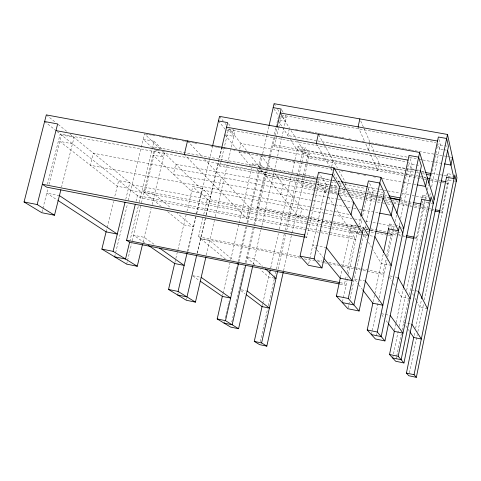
<?xml version="1.0" encoding="UTF-8"?>
<svg xmlns="http://www.w3.org/2000/svg" width="481" height="481" viewBox="0 0 481 481"><rect width="100%" height="100%" fill="white"/><g stroke="black" fill="none" stroke-linecap="round" stroke-linejoin="round"><path stroke-width="0.36" stroke-dasharray="2.4 1.8" d="M414.117 335.546L414.905 331.71M415.626 328.18L421.506 299.471M446.693 176.533L447.294 173.587L452.062 174.459M440.776 212.157L442.249 212.434L441.829 210.991L447.745 182.065M409.457 372.811L417.28 334.554M417.881 331.613L423.749 302.922M424.35 299.976L448.869 180.05L448.172 177.176M394.552 330.273L395.995 323.298M396.146 322.565L403.228 288.42M421.837 198.653L422.558 195.166L427.543 196.086M414.303 238.546L417.243 239.105L416.624 237.608L423.478 204.485L422.005 204.209M392.658 357.954L398.593 329.275M399.188 326.389L405.892 293.975M406.625 290.422L425.457 199.405M425.607 198.671L426.821 192.803M427.429 189.863L428.493 184.728M431.355 175.3L433.02 167.238M433.177 166.504L433.628 164.31M433.778 163.576L434.235 161.375M434.385 160.642L434.842 158.441M434.992 157.708L436.658 149.645M436.814 148.912L437.265 146.711M437.415 145.977L437.872 143.783M396.11 359.036L396.566 356.83M396.717 356.096L401.274 334.024M402.032 330.345L408.766 297.739M409.367 294.817L428.607 201.605M429.822 195.719L430.579 192.039M431.643 186.893L440.301 144.955L438.888 139.183M373.154 301.767L383.225 253.944M388.648 228.18L389.538 223.972L394.504 224.916M342.773 266.432L384.024 274.537L383.086 273.022L386.159 258.405M386.772 255.483L391.227 234.283L389.015 233.862M371.416 334.596L378.493 300.884M379.106 297.949L387.073 260.011M387.728 256.908L393.464 229.587M393.62 228.854L394.39 225.18M395.16 221.507L396.548 214.899M400.938 199.874L408.664 163.035M376.022 336.045L376.635 333.105M399.242 225.126L399.861 222.186M400.631 218.512L412.013 164.153L409.493 156.764M340.145 284.103L346.031 285.275L344.618 283.556L346.35 275.487M346.975 272.553L354.527 237.349L329.503 232.533M342.478 301.876L347.817 276.948M348.37 274.356L358.273 228.168M358.898 225.246L360.774 216.486M331.505 228.673L358.784 233.91L359.409 231.012M360.185 227.387L362.043 218.687M362.668 215.789L368.41 188.967L366.197 188.558M348.052 308.002L348.677 305.062M348.833 304.329L349.302 302.128M350.084 298.454L364.345 231.656M365.127 227.988L365.602 225.781M366.384 222.114L373.124 190.548L369.023 182.209M340.392 277.495L342.111 269.498M342.688 266.811L351.671 225.09L357.233 226.148M368.536 150.138L370.154 142.629L363.672 127.718M344.733 188.522L344.143 191.222L333.772 173.455M345.46 185.149L345.899 183.123M308.688 263.816L309.644 259.445M309.806 258.718L326.124 184.343L319.336 173.527M333.074 160.371L331.181 169.011L333.405 172.817M305.315 237.253L306.788 237.536L318.975 182.221L316.029 181.674M260.263 341.702L267.628 308.7M268.284 305.766L274.338 278.631M274.501 277.898L275.811 272.03M276.461 269.095L284.319 233.892M285.137 230.225L297.084 176.689M297.246 175.956L300.192 162.752M300.354 162.019L303.102 149.711L297.649 141.065M278.084 269.071L285.744 234.698M286.724 230.309L298.629 176.924M298.791 176.19L301.725 163.029M301.888 162.295L305.146 147.667L297.931 146.35L291.534 174.952M315.608 188.714L302.357 186.231L301.268 184.692L303.204 175.974M303.367 175.246L306.277 162.169M306.439 161.442L307.569 156.355L418.236 176.647M283.562 270.809L291.847 233.507M292.009 232.774L309.403 154.515L305.146 147.667M280.76 194.486L283.05 184.307M262.313 305.471L262.638 304.004M262.806 303.27L269.372 273.942M270.683 268.073L278.397 233.61M279.383 229.215L291.366 175.685M406.307 170.719L274.429 146.597L278.583 128.277M278.746 127.543L281.571 115.085L435.81 142.653M253.048 264.688L260.888 230.014M261.051 229.281L273.948 172.246M274.11 171.519L276.924 159.085M277.585 156.163L281.553 138.612M281.716 137.885L286.345 117.412L284.86 115.019M289.309 128.764L287.794 135.504L317.153 140.825M224.05 323.1L224.38 321.639M225.21 317.989L229.046 301.172M230.706 293.879L232.714 285.095M233.706 280.736L236.039 270.508M236.207 269.775L236.868 266.853M238.035 261.742L246.044 226.623M247.03 222.294L262.518 154.365M262.686 153.631L267.177 133.91M267.346 133.183L268.843 126.605M238.961 261.526L246.951 226.485M247.781 222.835L260.924 165.163L252.741 163.642L251.9 167.31M307.01 218.025L258.507 208.754L257.028 207.119L264.382 174.777L338.035 188.528M231.776 321.945L244.144 267.49M245.256 262.584L253.078 228.138M253.914 224.477L266.059 170.977M266.227 170.244L269.222 157.053M269.39 156.319L273.719 137.265M274.38 134.337L275.878 127.742M276.046 127.008L278.397 116.655M246.284 262.614L276.828 128.048M222.553 295.502L222.889 294.035M223.058 293.308L229.93 263.269M230.772 259.608L251.731 168.037M206.379 254.984L214.424 220.316M215.272 216.666L234.926 131.932L232.648 129.016M250.379 165.981L238.997 152.008L240.963 143.482L403.806 173.334M300.781 258.183L200.595 238.498L198.515 236.79L202.91 217.953M203.758 214.334L207.311 199.116M197.162 253.204L206.024 215.223M206.139 214.736L221.681 148.076M186.52 299.537L186.862 298.082M197.33 253.186L205.399 218.566M206.253 214.923L221.897 147.811M316.312 184.073L219.907 166.077L220.761 162.422M220.929 161.688L228.421 129.515L406.595 161.911M218.542 189.592L221.398 177.327M174.892 262.476L177.297 252.26M177.91 249.657L186.063 215.049M186.923 211.399L192.773 186.592L202.218 188.384L210.413 196.392L201.19 194.637L192.773 186.592M187.416 251.545L196.056 214.688M196.224 213.961L202.218 188.384M177.663 295.009L178.18 292.815M187.897 251.365L196.007 216.751M196.759 213.546L212.464 146.537M143.037 242.19L151.094 208.64M152.08 204.527L164.749 151.755L160.558 150.974M136.009 201.323L137.404 195.551L305.213 227.856M129.762 241.528L138.378 205.874M139.237 202.315L153.998 141.246L143.224 139.249L151.635 147.288M126.671 264.123L127.375 261.207M127.549 260.48L131.59 243.735M132.293 240.819L140.735 205.868M141.438 202.958L154.269 149.801L156.361 150.192M307.167 224.002L144.937 192.857L155.267 150.066M125.745 199.32L129.786 182.702L118.651 180.573L114.544 197.342M114.64 256.836L127.519 203.848M128.355 200.409L144.54 133.82L160.149 149.002M106.091 231.86L107.047 227.958M107.155 227.519L113.54 201.449M41.985 211.995L42.725 209.085M42.905 208.363L48.058 188.023M48.942 184.524L61.49 134.993L74.092 137.338L61.598 186.971M47.457 184.247L60.197 133.989L315.289 181.535M280.67 116.396L286.345 117.412M440.301 144.955L443.993 145.617M444.733 145.749L447.691 146.278M279.798 120.256L285.474 121.272L280.91 114.027M443.181 149.573L439.484 148.912L438.239 143.909M443.921 149.705L446.873 150.234M295.334 129.142L297.535 129.539M301.936 130.333L304.136 130.73M304.87 130.862L307.804 131.391M308.537 131.523L310.738 131.92M311.472 132.053L314.406 132.582M315.139 132.714L317.34 133.111M318.073 133.243L321.007 133.772M321.741 133.904L323.941 134.301M324.675 134.433L327.609 134.963M328.343 135.095L330.543 135.492M331.277 135.624L334.211 136.153M334.944 136.285L340.813 137.344M341.546 137.476L345.947 138.263M348.881 138.793L352.549 139.454M355.483 139.983L359.151 140.644M362.085 141.173L364.285 141.57M368.687 142.364L370.154 142.629M371.627 142.893L374.567 143.422M375.3 143.554L377.507 143.951M378.24 144.084L381.186 144.619M381.92 144.751L384.127 145.148M384.86 145.28L387.8 145.809M388.54 145.941L390.746 146.338M391.48 146.471L394.42 147M395.154 147.132L397.36 147.535M398.1 147.667L401.04 148.196M401.773 148.328L403.98 148.725M404.713 148.857L407.66 149.387M408.393 149.519L410.6 149.916M411.333 150.048L414.273 150.583M415.013 150.715L434.866 154.293M435.6 154.425L446.633 156.409M447.366 156.541L449.573 156.938M450.306 157.077L452.513 157.473M317.887 140.957L409.012 157.467M409.752 157.606L417.105 158.934M420.051 159.47L422.258 159.872M422.997 160.005L442.129 163.468M226.671 130.429L234.926 131.932M412.013 164.153L419.949 165.602M225.631 134.89L233.892 136.4L227.934 128.896M414.658 169.402L411.051 168.741L408.742 162.109M417.544 169.931L419.709 170.322M303.102 149.711L406.391 168.578M407.124 168.711L418.849 170.851M421.783 171.386L424.711 171.921M432.04 173.262L443.031 175.27M443.759 175.403L452.555 177.008M405.014 168.759L273.058 144.655L274.429 146.597M405.754 168.897L414.598 170.514M415.337 170.647L419.023 171.32M421.975 171.861L424.182 172.264M407.04 170.857L415.885 172.475M416.618 172.607L418.831 173.01M422.516 173.683L424.723 174.092M309.403 154.515L302.321 153.217L297.931 146.35M448.869 180.05L452.549 180.724M453.282 180.862L455.483 181.265M406.752 173.875L413.383 175.09M416.33 175.631L422.961 176.846M423.701 176.978L427.381 177.657M418.975 176.786L421.188 177.188M424.14 177.73L426.352 178.138M430.778 178.95L440.368 180.706M423.779 179.166L308.622 158.027L304.353 151.244L297.132 149.928L289.418 138.011M424.519 179.299L425.992 179.569M430.423 180.387L441.54 182.425M442.231 182.552L448.142 183.64L447.252 180.086M146.02 134.091L148.226 134.5M148.966 134.638L151.912 135.179M152.651 135.317L154.864 135.726M159.283 136.538L161.496 136.947M162.229 137.085L164.442 137.488M165.181 137.626L168.128 138.167M168.867 138.306L171.074 138.714M171.813 138.847L174.759 139.394M175.499 139.526L177.711 139.935M182.131 140.753L184.343 141.155M185.077 141.294L187.289 141.703M188.029 141.835L190.975 142.382M191.715 142.514L193.921 142.923M194.661 143.061L197.607 143.603M210.876 146.05L213.823 146.591M214.562 146.729L216.769 147.138M217.508 147.27L220.454 147.817M221.194 147.95L223.406 148.358M224.14 148.497L227.092 149.038M233.724 150.258L235.197 150.535M240.356 151.485L243.302 152.026M244.041 152.164L246.254 152.573M246.987 152.705L249.94 153.253M256.571 154.473L258.044 154.744M263.203 155.694L264.676 155.964M269.829 156.914L271.302 157.191M279.401 158.682L280.874 158.952M286.027 159.902L287.5 160.173M292.652 161.123L294.125 161.394M315.476 165.332L316.949 165.602M238.997 152.008L332.654 169.282M340.764 170.779L342.977 171.188M350.354 172.547L352.567 172.956M356.992 173.773L359.205 174.182M363.624 174.994L365.837 175.403M373.214 176.761L375.427 177.17M382.058 178.397L403.445 182.341M404.184 182.479L413.029 184.109M413.768 184.247L416.72 184.788M317.971 177.405L152.681 146.693L154.978 148.9M318.536 177.507L331.932 179.996M332.545 180.11L334.866 180.543M337.704 181.072L340.65 181.62M331.89 180.519L259.62 167.081L248.695 153.271M332.63 180.652L334.842 181.066M337.788 181.614L340.74 182.161M367.953 187.223L378.98 189.267M379.713 189.406L383.387 190.091M384.127 190.223L387.067 190.771M387.8 190.909L399.561 193.097M402.501 193.645L409.115 194.871M412.055 195.418L428.228 198.425M318.296 179.641L335.985 182.936M338.931 183.483L341.877 184.031M344.829 184.578L365.458 188.42M157.065 150.325L159.86 150.842M373.124 190.548L382.822 192.352M428.391 202.711L424.909 202.062L423.965 199.302M431.174 203.229L432.563 203.487M315.314 182.089L217.977 163.943L219.907 166.077M316.053 182.227L329.329 184.704M330.062 184.842L338.173 186.351M338.913 186.49L344.077 187.452M347.023 188.005L364.724 191.306M367.67 191.853L387.584 195.569M326.124 184.343L338.191 186.592M317.045 184.211L330.291 186.682M331.024 186.82L339.857 188.468M340.596 188.606L346.482 189.706M347.216 189.845L366.348 193.416M367.087 193.548L389.159 197.673M338.774 188.666L345.4 189.905M348.346 190.458L376.334 195.683M377.074 195.821L382.227 196.783M382.966 196.921L388.858 198.022M400.643 200.222L408.008 201.599M408.748 201.737L412.427 202.423M381.655 197.823L371.957 196.014L367.827 187.812M329.846 188.546L265.813 176.575L259.993 169.252M330.579 188.684L346.344 191.63M348.984 192.123L377.134 197.39M377.687 197.493L383.573 198.593M384.313 198.731L391.065 199.994M391.672 200.108L399.867 201.635M400.505 201.755L413.792 204.239M414.49 204.371L424.056 206.157L421.693 199.35M301.268 184.692L337.325 191.438M338.065 191.576L347.631 193.368M350.577 193.915L363.822 196.392M364.556 196.531L374.861 198.461M377.801 199.014L381.481 199.699M385.161 200.391L397.673 202.729M400.619 203.283L407.978 204.659M408.712 204.798L411.658 205.345M414.598 205.898L419.017 206.722M419.751 206.86L427.843 208.375M428.583 208.513L430.79 208.928M431.523 209.067L434.469 209.614M440.355 210.714L441.829 210.991M316.342 188.853L329.599 191.336M330.333 191.474L338.432 192.989M339.171 193.128L364.941 197.956M365.674 198.094L381.138 200.986M386.291 201.954L392.917 203.192M393.656 203.331L434.151 210.918M72.469 143.777L59.86 141.414L117.262 186.243L128.409 188.378M324.657 191.029L327.495 191.558M330.339 192.093L337.44 193.422M314.67 190.235L175.757 164.183L173.364 174.206L326.401 203.108M315.404 190.374L336.73 194.372M340.41 195.058L350.703 196.988M351.437 197.126L364.676 199.609M365.41 199.747L374.236 201.401M377.176 201.954L382.323 202.922M383.056 203.054L384.529 203.331M387.47 203.884L393.35 204.99M314.009 194.745L93.428 153.253L90.434 165.29L311.267 207.185M314.748 194.883L337.53 199.17M338.269 199.308L342.676 200.138M343.41 200.276L353.703 202.212M327.134 203.247L344.799 206.583M347.745 207.137L352.898 208.111M353.631 208.249L356.577 208.808M359.523 209.361L362.464 209.92M363.203 210.059L378.661 212.975M312.001 207.329L325.252 209.842M325.986 209.981L351.004 214.73M395.214 225.048L398.761 225.721M324.507 213.233L202.279 189.989L162.843 151.623M325.24 213.378L353.878 218.819M354.611 218.957L362.686 220.496M365.62 221.056L370.027 221.891M372.961 222.45L378.102 223.431M378.836 223.569L395.719 226.779M401.593 227.898L403.799 228.313M397.264 232.046L393.115 231.253L392.135 229.269M397.955 232.179L401.413 232.84M357.93 226.28L362.8 227.212M257.028 207.119L307.774 216.817M308.513 216.955L357.052 226.226M357.786 226.371L362.199 227.212M365.139 227.772L367.346 228.198M371.025 228.896L386.465 231.848M387.205 231.992L396.765 233.814M397.498 233.958L405.591 235.504M415.151 237.325L416.624 237.608M309.95 218.59L331.998 222.805M332.732 222.944L357.72 227.723M360.654 228.289L362.127 228.565M365.8 229.269L370.208 230.11M370.947 230.255L375.354 231.096M389.315 233.766L395.929 235.029M398.869 235.594L405.483 236.856M132.155 184.782L357.996 227.97M366.089 229.515L375.042 231.193M360.558 230.002L209.325 201.052L201.1 193.158L191.648 191.354L152.988 155.092L163.48 157.053L156.463 150.319M361.291 230.14L364.225 230.706M367.051 231.247L375.968 232.954M376.629 233.081L387.704 235.197M388.426 235.335L392.111 236.039L388.504 228.878M306.589 222.06L142.087 190.524L144.937 192.857M307.329 222.204L357.485 231.818L358.784 233.91M350.408 230.958L360.846 232.96M366.528 235.005L363.744 234.469L366.853 239.616M370.003 235.672L374.182 236.472M307.906 224.146L330.766 228.529M130.82 190.278L141.642 192.358L69.583 133.844M360.666 234.403L357.082 233.718L351.671 225.09M361.381 234.542L367.117 235.642M305.952 228L319.198 230.549M319.937 230.688L328.77 232.389M318.464 232.209L140.314 197.871L57.095 131.511M321.284 232.75L355.862 239.418L335.918 208.495M59.428 195.611L46.759 193.146L57.377 200.078M326.401 247.535L312.836 244.895L316.618 249.489M391.203 265.35L381.235 263.402L373.07 249.904M198.515 236.79L299.254 256.565M316.901 260.035L322.054 261.045M322.787 261.189L324.994 261.622M328.667 262.343L338.227 264.219M341.167 264.797L383.086 273.022M304.467 258.904L314.778 260.93M317.725 261.514L323.617 262.668M324.356 262.812L326.563 263.251M329.509 263.828L339.827 265.855M390.115 275.974L392.304 276.407M395.22 276.978L397.408 277.411M411.796 289.971L417.977 291.197M365.446 281.078L354.269 278.866L358.345 284.211M340.199 282.678L344.618 283.556M410.095 298.605L401.473 296.891L396.813 289.183M274.531 278.162L268.687 276.996L260.353 269.607M427.513 308.706L419.925 307.191L416.408 300.715M192.815 275.697L201.184 277.381M381.463 313.696L390.241 315.464M241.342 289.784L245.665 290.662M403.637 322.571L411.904 324.236M144.655 242.839L133.64 235.239L144.204 237.331L154.654 244.679M192.731 275.98L199.519 280.657M240.939 290.674L245.045 293.771M44.619 121.537L55.093 129.888M46.314 114.905L55.622 122.481M58.213 124.411L67.286 131.8M161.285 206.463L144.011 192.298L154.533 194.318L171.038 208.135M167.622 211.652L183.748 224.867L193.236 226.719L177.297 213.378M225.433 259.031L200.697 238.756L209.734 240.53L233.153 260.143M254.798 264.676L246.458 257.287L254.365 258.85L262.686 266.39M153.998 141.246L162.187 149.254M184.289 154.485L246.603 218.356L249.158 207.155L204.708 159.397M187.512 140.921L202.176 156.68M305.537 236.009L306.788 237.536M317.087 250.066L323.701 258.111M224.94 134.764L236.652 149.134M218.464 120.935L225.042 129.136M252.741 163.642L255.032 166.504M256.872 168.789L258.706 171.08L266.721 172.571L265.38 170.863M219.528 116.372L223.256 121.086M225.12 123.449L226.052 124.627M229.317 128.752L246.879 150.968M259.397 167.52L258.471 166.348L260.991 155.291L271.795 169.498M261.255 169.865L299.657 218.344L301.749 208.904L273.599 171.867M228.535 123.761L230.82 126.677M260.924 165.163L263.6 168.584M358.802 284.806L362.421 289.556M381.637 314.736L384.355 318.302M386.165 320.677L387.981 323.052M405.742 325.673L407.84 328.782M408.261 329.401L409.523 331.265M278.072 120.497L282.125 126.75M282.527 127.375L289.009 137.386M317.797 180.393L327.068 194.769M328.679 197.264L334.313 206M273.942 108.814L278.541 116.011M274.074 103.68L276.046 106.812M277.627 109.313L279.599 112.446M279.99 113.071L289.466 128.084M291.023 130.561L296.092 138.588M281.884 110.227L283.369 112.626M368.41 242.19L371.518 247.33M389.436 276.972L391.762 280.832M393.314 283.399L394.871 285.967M316.264 143.452L329.317 165.819M318.687 134.842L323.851 144.005M324.218 144.661L337.476 168.17M338.937 170.773L345.172 181.824M412.536 293.59L413.594 295.532M415.001 298.124L416.053 300.066M389.538 223.972L391.811 228.607M358.104 126.876L364.55 141.24M365.776 143.981L369.432 152.128M370.623 154.786L377.771 170.719L379.281 163.624L370.448 143.308M360.72 120.935L363.371 127.038M422.558 195.166L423.731 198.611M447.294 173.587L447.997 176.461"/><path stroke-width="0.72" d="M269.011 125.878L274.074 103.68L447.492 134.458L456.95 177.814L416.342 377.32L414.063 374.681L454.785 174.952L456.222 181.397M447.492 134.458L401.142 359.704L392.658 357.954M394.396 331.006L389.526 354.509L395.659 361.243L403.95 362.963L448.43 146.41L446.663 138.492L438.359 137.019L428.793 183.261M416.342 377.32L408.856 375.757L406.427 373.088L413.816 337.019M421.657 298.737L446.536 177.267M452.513 157.473L450.962 165.073L444.336 163.871M403.379 287.686L421.645 199.567M427.381 177.657L425.565 186.418L417.454 184.926M403.95 362.963L398.196 356.295L431.102 196.747L433.261 203.619M396.855 213.432L409.036 155.417L418.65 157.155L421.386 165.861L384.938 340.933L377.248 332.022L399.47 225.86L402.795 233.105M212.632 145.803L219.528 116.372L419.63 152.459L381.192 336.592L371.416 334.596M393.35 204.99L391.173 215.338L379.395 213.119M384.938 340.933L375.402 338.979L367.213 329.972L372.907 302.928M383.531 252.483L388.612 228.355M333.886 168.723L381.006 177.411L353.866 304.924L342.316 302.603M340.332 277.79L336.393 296.092L347.889 308.736L359.103 310.997L384.205 192.61L379.81 183.039L368.398 180.922L360.93 215.759M359.103 310.997L348.292 298.473L363.492 227.345L368.554 235.918M351.004 214.73L353.703 202.212M321.957 267.959L339.61 186.856L332.521 174.844L318.542 172.252L300.036 256.12L308.363 265.278L321.957 267.959L314.129 258.886L300.036 256.12M358.104 126.876L359.836 118.903M314.129 258.886L334.036 167.911L46.314 114.905L24.05 201.966L41.805 212.722L54.491 215.223L60.901 189.748M283.231 272.27L266.817 346.14L261.616 342.935L277.597 271.266M316.264 143.452L318.314 134.187M266.817 346.14L259.608 344.637L254.269 341.402L262.145 306.205M269.534 273.208L270.19 270.274M222.384 296.236L217.184 318.945L230.609 327.074L238.57 328.721L252.717 266.143M238.57 328.721L225.487 320.659L238.462 263.714M245.623 265.506L232.173 324.777L224.05 323.1M276.978 127.375L281.138 109.031L273.178 107.618M174.717 263.203L168.53 289.472L186.351 300.27L195.442 302.128L205.946 256.842M196.669 255.339L186.977 296.909L177.663 295.009M221.837 147.39L227.621 122.595L218.464 120.935M195.442 302.128L178.066 291.42L187.073 253.006M184.289 154.485L187.512 140.921M106.151 231.601L101.87 249.098L126.671 264.123L137.259 266.258L142.514 244.378M339.406 283.958L129.581 242.256L126.581 240.26L135.305 204.203M129.575 242.304L125.529 259.025L114.64 256.836M137.259 266.258L113.077 251.347L125.054 202.158M54.491 215.223L37.169 204.539L57.648 123.948L44.619 121.537M280.243 112.975L437.524 141.053M226.557 127.164L408.05 160.119M425.661 172.535L430.82 173.473M446.542 177.242L454.04 178.613L447.613 150.367M426.196 174.356L430.621 175.168M427.086 178.271L430.038 178.812M441.107 180.844L446.272 181.794M341.39 181.752L367.189 186.55M55.958 130.604L317.015 179.179M421.693 199.35L430.236 200.944L420.43 170.454M389.057 195.839L400.12 197.901M389.899 197.811L400.198 199.735M389.592 198.16L399.909 200.084M413.167 202.561L421.266 204.07M435.203 209.752L439.622 210.582M434.89 211.057L440.043 212.019M388.504 228.878L398.442 230.772L383.044 198.088M406.325 235.642L414.418 237.187M406.223 237.001L413.57 238.402M375.775 231.331L388.281 233.724M304.695 234.993L42.328 184.247L46.717 187.163L304.581 237.109M24.05 201.966L37.169 204.539M126.581 240.26L339.46 282.527M274.531 278.162L275.992 278.451L265.458 268.903M101.87 249.098L113.077 251.347M336.393 296.092L348.292 298.473M168.53 289.472L178.066 291.42M367.213 329.972L377.248 332.022M217.184 318.945L225.487 320.659M389.526 354.509L398.196 356.295M254.269 341.402L261.616 342.935M406.427 373.088L414.063 374.681M58.003 200.481L106.091 231.86L117.28 234.079L59.428 195.611M148.328 245.37L174.645 263.51L184.163 265.416L159.572 248.136M200.138 281.084L222.348 296.398L230.633 298.082L201.184 277.381M246.218 294.655L262.061 306.595L269.384 308.087L247.108 290.951M237.157 263.492L238.299 264.448M324.176 258.688L340.235 278.222L352.116 280.579L326.401 247.535M362.878 290.151L372.847 303.216L382.858 305.225L365.446 281.078M388.432 323.647L394.324 331.367L402.976 333.123L390.241 315.464M409.944 331.884L413.72 337.476L421.332 339.027L411.904 324.236M338.149 193.554L362.235 233.225M334.036 167.911L369.763 230.219M374.873 236.61L391.203 265.35M398.136 277.549L410.095 298.605M418.662 291.33L427.513 308.706M381.006 177.411L403.799 228.313M419.63 152.459L434.109 199.519"/></g></svg>
